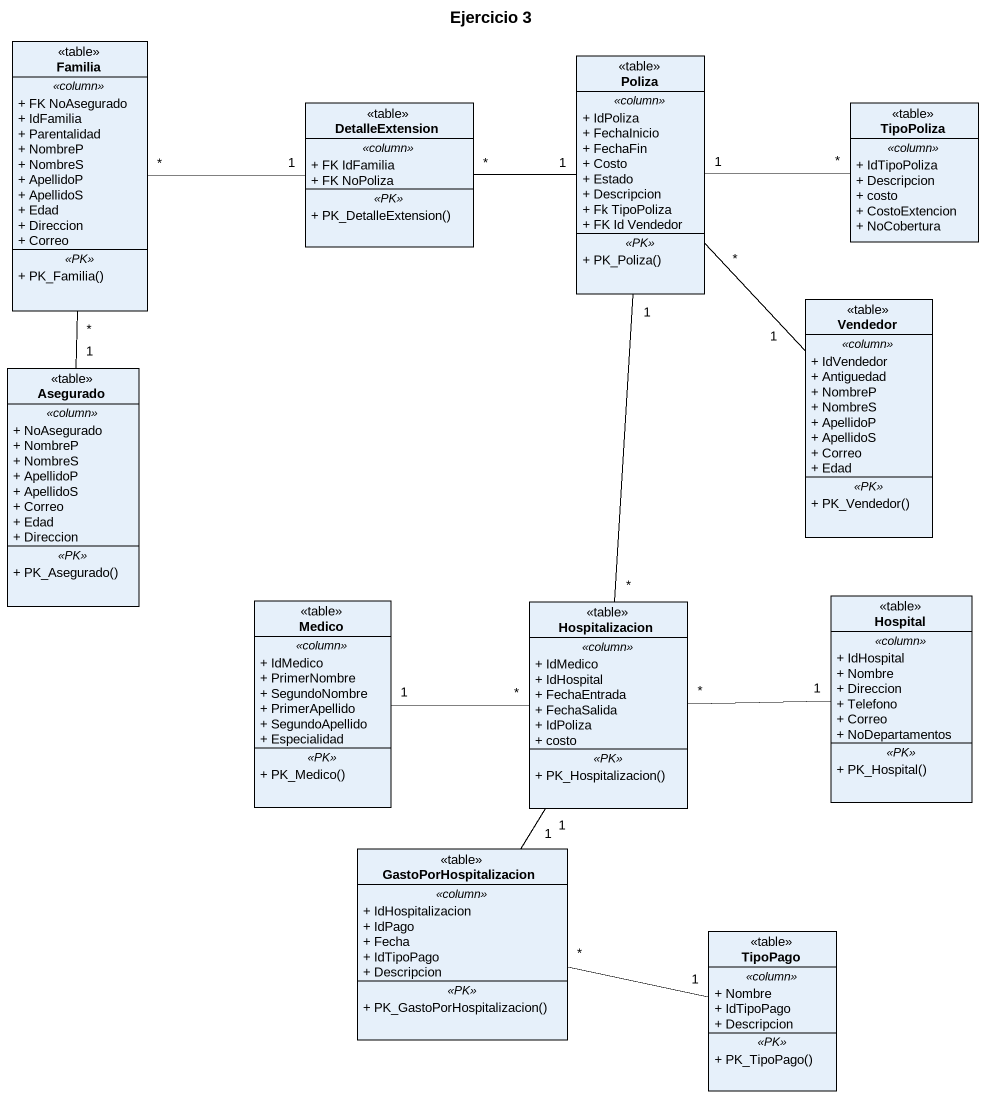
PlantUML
@startuml
title Ejercicio 3
hide circle
hide empty members
skinparam classAttributeIconSize 0
class Familia <<table>> {
  .. <<column>> ..
  + FK NoAsegurado
  + IdFamilia
  + Parentalidad
  + NombreP
  + NombreS
  + ApellidoP
  + ApellidoS
  + Edad
  + Direccion
  + Correo
  .. <<PK>> ..
  + PK_Familia()
}
class DetalleExtension <<table>> {
  .. <<column>> ..
  + FK IdFamilia
  + FK NoPoliza
  .. <<PK>> ..
  + PK_DetalleExtension()
}
class Poliza <<table>> {
  .. <<column>> ..
  + IdPoliza
  + FechaInicio
  + FechaFin
  + Costo
  + Estado
  + Descripcion
  + Fk TipoPoliza
  + FK Id Vendedor
  .. <<PK>> ..
  + PK_Poliza()
}
class TipoPoliza <<table>> {
  .. <<column>> ..
  + IdTipoPoliza
  + Descripcion
  + costo
  + CostoExtencion
  + NoCobertura
}
class Vendedor <<table>> {
  .. <<column>> ..
  + IdVendedor
  + Antiguedad
  + NombreP
  + NombreS
  + ApellidoP
  + ApellidoS
  + Correo
  + Edad
  .. <<PK>> ..
  + PK_Vendedor()
}
class Asegurado <<table>> {
  .. <<column>> ..
  + NoAsegurado
  + NombreP
  + NombreS
  + ApellidoP
  + ApellidoS
  + Correo
  + Edad
  + Direccion
  .. <<PK>> ..
  + PK_Asegurado()
}
class Hospital <<table>> {
  .. <<column>> ..
  + IdHospital
  + Nombre
  + Direccion
  + Telefono
  + Correo
  + NoDepartamentos
  .. <<PK>> ..
  + PK_Hospital()
}
class Medico <<table>> {
  .. <<column>> ..
  + IdMedico
  + PrimerNombre
  + SegundoNombre
  + PrimerApellido
  + SegundoApellido
  + Especialidad
  .. <<PK>> ..
  + PK_Medico()
}
class Hospitalizacion <<table>> {
  .. <<column>> ..
  + IdMedico
  + IdHospital
  + FechaEntrada
  + FechaSalida
  + IdPoliza
  + costo
  .. <<PK>> ..
  + PK_Hospitalizacion()
}
class GastoPorHospitalizacion <<table>> {
  .. <<column>> ..
  + IdHospitalizacion
  + IdPago
  + Fecha
  + IdTipoPago
  + Descripcion
  .. <<PK>> ..
  + PK_GastoPorHospitalizacion()
}
class TipoPago <<table>> {
  .. <<column>> ..
  + Nombre
  + IdTipoPago
  + Descripcion
  .. <<PK>> ..
  + PK_TipoPago()
}
Familia "*" -right- "1" DetalleExtension
Familia "*" -- "1" Asegurado
Poliza "1" -left- "*" DetalleExtension
TipoPoliza "*" -left- "1" Poliza
Vendedor "1" -up- "*" Poliza
Medico "1" -right- "*" Hospitalizacion
Hospitalizacion "*" -up- "1" Poliza
Hospitalizacion "*" -right- "1" Hospital
Hospitalizacion "1" -- "1" GastoPorHospitalizacion
TipoPago "1" -left- "*" GastoPorHospitalizacion
@enduml
